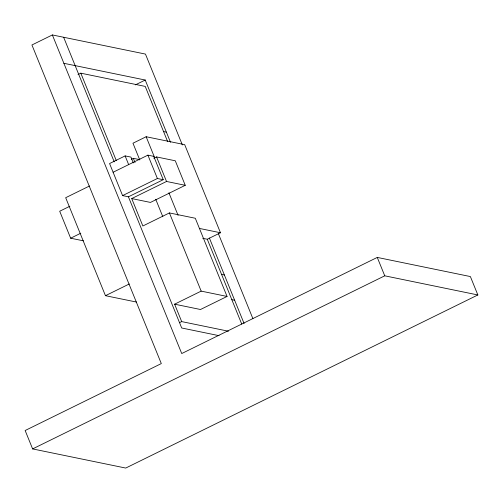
<?xml version="1.0" encoding="UTF-8"?>
<svg xmlns="http://www.w3.org/2000/svg" width="503" height="503" viewBox="0 0 503 503"><rect width="100%" height="100%" fill="white"/><g stroke="black" fill="none" stroke-linecap="round" stroke-linejoin="round"><path stroke-width="0.75" d="M52.362 34.94L31.934 44.981L161.306 363.587L25.15 430.518L32.62 448.915L125.725 468.06L477.85 294.959L470.38 276.562L377.275 257.417L181.734 353.546L52.362 34.94L145.461 54.085L182.356 144.939M77.99 74.557L80.807 73.168L145.235 86.415L167.688 141.72M135.364 84.875L145.222 80.027L170.511 142.299M202.753 238.303L207.286 239.239L220.471 232.757L184.695 144.663L146.153 136.734L132.968 143.217L139.771 159.96M133.32 162.909L130.962 157.106L125.128 155.905L109.572 163.55L122.587 195.604L128.422 196.805L163.224 179.697L153.742 156.351L147.907 155.15L113.106 172.259M131.289 159.325L133.333 158.326L139.809 159.658M89.503 185.997L65.679 197.71L105.46 295.689L136.483 302.064M153.83 158.282L156.565 156.936L175.289 160.784L185.249 185.311L150.447 202.42L131.723 198.572L142.858 225.992L169.417 212.932L195.302 218.258L227.054 296.443L200.49 309.502L174.61 304.177L181.684 321.599L228.469 331.219M69.842 206.249L59.7 211.235L70.646 238.202L83.397 240.824M122.587 195.604L157.389 178.496L163.224 179.697M131.723 198.572L166.524 181.464L185.249 185.311M70.646 238.202L80.794 233.216M105.46 295.689L129.29 283.975M174.61 304.177L201.169 291.118L227.054 296.443M179.571 322.637L181.684 321.599M32.62 448.915L384.745 275.814L477.85 294.959M63.875 63.303L145.222 80.027M163.569 131.572L166.392 132.157M199.307 228.406L220.471 232.757M221.565 274.405L224.388 274.984M231.82 299.662L234.643 300.241M219.012 335.664L181.69 327.987L128.422 196.805M377.275 257.417L384.745 275.814M218.365 233.612L252.896 318.651M209.374 238.007L244.087 323.498M207.286 239.239L241.736 324.077M156.565 156.936L166.524 181.464M146.153 136.734L154.723 157.848M168.914 192.8L178.081 215.366M147.907 155.15L157.389 178.496M169.417 212.932L201.169 291.118M155.735 199.276L162.827 216.749M133.333 158.326L135.03 162.507M125.128 155.905L128.661 164.613M80.807 73.168L116.312 160.62M63.642 37.26L114.231 161.859"/></g></svg>
